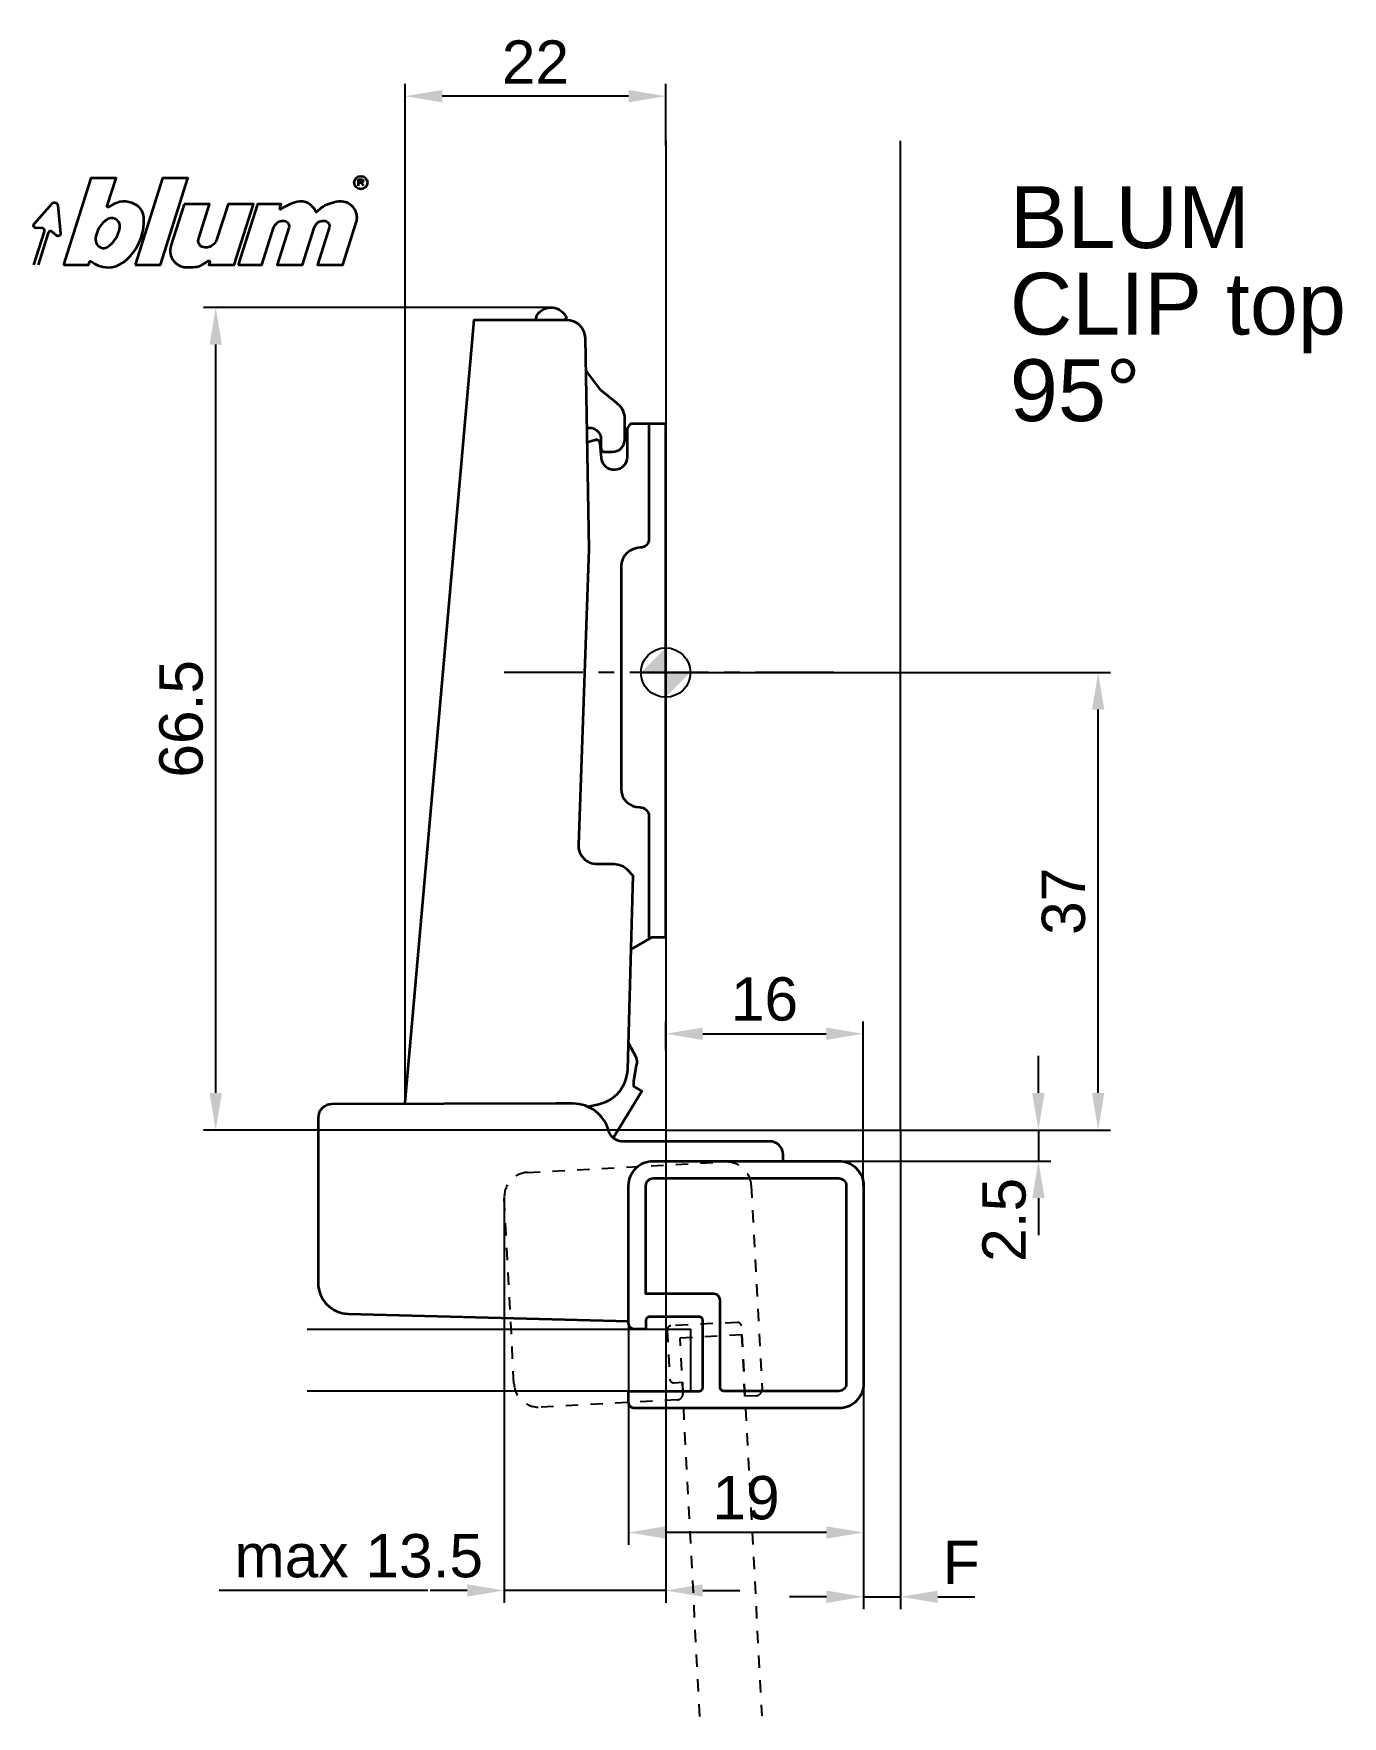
# Model space of a CAD drawing. Extents: x -51 to 55, y -84 to 52.
import ezdxf

# ---------------------------------------------------------------- set-up
doc = ezdxf.new("R2010")
doc.units = 0
doc.header["$PDMODE"] = 35
doc.header["$PDSIZE"] = 5
doc.linetypes.add('JIS_02_1.0', pattern=[2, 1, -1])
doc.linetypes.add('MITTE', pattern=[50.8, 31.75, -6.35, 6.35, -6.35])
doc.layers.get('0').update_dxf_attribs({"color": 30, "linetype": 'CONTINUOUS'})
doc.layers.get('Defpoints').update_dxf_attribs({"linetype": 'CONTINUOUS'})
doc.layers.add('1', color=2, linetype='CONTINUOUS')
doc.layers.add('5', color=1, linetype='CONTINUOUS')
doc.layers.add('6', color=3, linetype='CONTINUOUS', lineweight=35)
doc.styles.add('Beschlag', font='ARIAL.TTF')
doc.dimstyles.new('Beschlag', dxfattribs={"dimtxt": 3.5, "dimasz": 3, "dimexe": 1, "dimexo": 0, "dimgap": 1, "dimtad": 1, "dimdec": 1, "dimdsep": 46, "dimtxsty": 'Beschlag', "dimcen": 2, "dimclrd": 256, "dimclre": 256, "dimclrt": 256, "dimadec": 1, "dimazin": 2, "dimtfac": 0.71, "dimtdec": 1, "dimtix": 1, "dimtmove": 2, "dimatfit": 0, "dimfxl": 0, "dimtolj": 1, "dimlwd": -1, "dimlwe": -1, "dimarcsym": 0})

# ---------------------------------------------------------------- blocks, each defined once
blk = doc.blocks.new('*D2')
at = {"layer": '1'}
for p, q in [((30.14, -34), (30.14, -31)), ((19, -37), (31.14, -37)), ((30.14, -37), (30.14, -39.5)), ((14, -39.5), (31.14, -39.5)), ((30.14, -42.5), (30.14, -45.5))]:
    blk.add_line(p, q, dxfattribs=at)
for points in [[(29.64, -34), (30.64, -34), (30.14, -37)], [(29.64, -42.5), (30.64, -42.5), (30.14, -39.5)]]:
    blk.add_solid(points, dxfattribs=at)
at = {"layer": 'Defpoints', "color": 0}
for p in [(19, -37), (14, -39.5), (30.14, -39.5)]:
    blk.add_point(p, dxfattribs=at)
at = {"layer": '1', "insert": (27.38, -44.26), "char_height": 3.5, "attachment_point": 5, "rotation": 90, "style": 'Beschlag'}
blk.add_mtext('\\A1;2.5', dxfattribs=at)
blk = doc.blocks.new('*D3')
at = {"layer": '1'}
for p, q in [((-9.16, 29.52), (-37.38, 29.52)), ((-36.38, -34), (-36.38, 26.52)), ((0, -37), (-37.38, -37))]:
    blk.add_line(p, q, dxfattribs=at)
for points in [[(-36.88, 26.52), (-35.88, 26.52), (-36.38, 29.52)], [(-36.88, -34), (-35.88, -34), (-36.38, -37)]]:
    blk.add_solid(points, dxfattribs=at)
at = {"layer": 'Defpoints', "color": 0}
for p in [(-36.38, 29.52), (-9.16, 29.52), (0, -37)]:
    blk.add_point(p, dxfattribs=at)
at = {"layer": '1', "insert": (-39.17, -3.74), "char_height": 3.5, "attachment_point": 5, "rotation": 90, "style": 'Beschlag'}
blk.add_mtext('\\A1;66.5', dxfattribs=at)
blk = doc.blocks.new('*D4')
at = {"layer": '1'}
for p, q in [((-21.07, -34.78), (-21.07, 47.61)), ((-3, 46.61), (-18.07, 46.61)), ((0, 42.6), (0, 47.61))]:
    blk.add_line(p, q, dxfattribs=at)
for points in [[(-18.07, 47.11), (-18.07, 46.11), (-21.07, 46.61)], [(-3, 47.11), (-3, 46.11), (0, 46.61)]]:
    blk.add_solid(points, dxfattribs=at)
at = {"layer": 'Defpoints', "color": 0}
for p in [(-21.07, 46.61), (0, 42.6), (-21.07, -34.78)]:
    blk.add_point(p, dxfattribs=at)
at = {"layer": '1', "insert": (-10.53, 49.37), "char_height": 3.5, "attachment_point": 5, "style": 'Beschlag'}
blk.add_mtext('\\A1;22', dxfattribs=at)
blk = doc.blocks.new('*D5')
at = {"layer": '1'}
for p, q in [((-3, -52.66), (-3, -70.54)), ((16, -57.5), (16, -70.54)), ((13, -69.54), (0, -69.54))]:
    blk.add_line(p, q, dxfattribs=at)
for points in [[(0, -69.04), (0, -70.04), (-3, -69.54)], [(13, -69.04), (13, -70.04), (16, -69.54)]]:
    blk.add_solid(points, dxfattribs=at)
at = {"layer": 'Defpoints', "color": 0}
for p in [(-3, -52.66), (16, -57.5), (-3, -69.54)]:
    blk.add_point(p, dxfattribs=at)
at = {"layer": '1', "insert": (6.5, -66.75), "char_height": 3.5, "attachment_point": 5, "style": 'Beschlag'}
blk.add_mtext('\\A1;19', dxfattribs=at)
blk = doc.blocks.new('*D6')
at = {"layer": '1'}
for p, q in [((0, -37), (0, -75.23)), ((-13.05, -42.42), (-13.05, -75.23)), ((-16.05, -74.23), (-19.05, -74.23)), ((0, -74.23), (-13.05, -74.23)), ((3, -74.23), (6, -74.23))]:
    blk.add_line(p, q, dxfattribs=at)
for points in [[(-16.05, -73.73), (-16.05, -74.73), (-13.05, -74.23)], [(3, -73.73), (3, -74.73), (0, -74.23)]]:
    blk.add_solid(points, dxfattribs=at)
at = {"layer": 'Defpoints', "color": 0}
for p in [(0, -37), (-13.05, -42.42), (-13.05, -74.23)]:
    blk.add_point(p, dxfattribs=at)
at = {"layer": '1', "insert": (-24.82, -71.44), "char_height": 3.5, "attachment_point": 5, "style": 'Beschlag'}
blk.add_mtext('\\A1;max 13.5', dxfattribs=at)
blk = doc.blocks.new('*D7')
at = {"layer": '1'}
for p, q in [((0, 0), (35.97, 0)), ((34.97, -34), (34.97, -3)), ((19, -37), (35.97, -37))]:
    blk.add_line(p, q, dxfattribs=at)
for points in [[(34.47, -3), (35.47, -3), (34.97, 0)], [(34.47, -34), (35.47, -34), (34.97, -37)]]:
    blk.add_solid(points, dxfattribs=at)
at = {"layer": 'Defpoints', "color": 0}
for p in [(0, 0), (34.97, 0), (19, -37)]:
    blk.add_point(p, dxfattribs=at)
at = {"layer": '1', "insert": (32.18, -18.5), "char_height": 3.5, "attachment_point": 5, "rotation": 90, "style": 'Beschlag'}
blk.add_mtext('\\A1;37', dxfattribs=at)
blk = doc.blocks.new('Logo_BLUM')
at = {"layer": '6', "color": 20, "linetype": 'Continuous'}
for points in [[(2.39, 0), (4.43, 0), (4.52, 0.26, -0.512391), (4.62, 0.29, 0.357881), (7.3, 0.25, 0.116336), (8.5, 1.76, 0.127435), (8.89, 3.85, 0.227045), (8.36, 4.79, 0.273775), (6.5, 4.93), (6.04, 4.67, -0.689828), (5.94, 4.76), (6.65, 7), (4.61, 7)], [(12.15, 4.9), (11.09, 1.53, 0.527578), (12.44, -0.2, -0.003338), (13.06, -0.17, 0.131781), (13.63, 0.02), (14.12, 0.32, -0.706223), (14.22, 0.24), (14.15, 0), (16.19, 0), (17.75, 4.9), (15.7, 4.9), (14.81, 2.11, -0.253672), (14.11, 1.42, -0.127823), (13.72, 1.42, -0.447747), (13.33, 2.15), (14.2, 4.9)], [(16.53, 0), (18.44, 0), (19.39, 3, -0.282196), (20.04, 3.56, -0.141376), (20.38, 3.52, -0.3938), (20.62, 2.99), (19.67, 0), (21.72, 0), (22.67, 3, -0.282189), (23.31, 3.56, -0.141385), (23.65, 3.52, -0.393792), (23.89, 2.99), (22.94, 0), (24.99, 0), (26.07, 3.42, 0.424526), (25.18, 5.07, 0.098115), (24.64, 5.11, 0.114777), (23.24, 4.6), (22.89, 4.28, -0.522588), (22.79, 4.31, 0.36711), (21.28, 5.09, 0.102012), (20, 4.5, -0.748324), (19.89, 4.58), (20, 4.9), (18.08, 4.9)], [(5.59, 3.39, 0.16703), (4.99, 2.14, 0.322673), (5.41, 1.39, 0.260102), (5.93, 1.42, 0.211929), (6.95, 3, 0.250706), (6.73, 3.62, 0.316796), (6.01, 3.72, 0.086595)]]:
    blk.add_lwpolyline(points, format="xyb", close=True, dxfattribs=at)
blk.add_lwpolyline([(8.18, 0), (10.23, 0), (12.45, 7), (10.4, 7)], close=True, dxfattribs=at)
for points in [[(26.26, 6.4), (26.26, 6.9), (26.52, 6.9, -0.975005), (26.53, 6.67, 0.014563), (26.45, 6.67), (26.26, 6.67), (26.45, 6.67), (26.52, 6.6), (26.57, 6.53), (26.62, 6.42)], [(0, 0), (0.86, 2.7, 0.480207), (0.67, 2.98), (0.19, 2.97, -0.689229), (0.05, 3.33), (1.49, 4.95, -0.685285), (1.94, 4.79), (2.15, 2.54, -0.636083), (1.84, 2.36), (1.47, 2.68, 0.560356), (1.16, 2.59), (0.34, 0)]]:
    blk.add_lwpolyline(points, format="xyb", dxfattribs=at)
blk.add_circle((26.44, 6.65), 0.527, dxfattribs=at)
blk = doc.blocks.new('NullPunkt')
at = {"layer": '5'}
for points in [[(0, 2), (0, -2)], [(-2, 0), (2, 0)]]:
    blk.add_lwpolyline(points, dxfattribs=at)
blk.add_circle((0, 0), 2, dxfattribs=at)
for points in [[(0, 0), (-2, 0), (0, 2)], [(0, 0), (2, 0), (0, -2)]]:
    blk.add_solid(points, dxfattribs=at)
blk = doc.blocks.new('*D16')
at = {"layer": '1'}
for p, q in [((19, -37), (19, -75.74)), ((16, -57.5), (16, -75.74)), ((13, -74.74), (10, -74.74)), ((16, -74.74), (19, -74.74)), ((22, -74.74), (25, -74.74))]:
    blk.add_line(p, q, dxfattribs=at)
for points in [[(13, -74.24), (13, -75.24), (16, -74.74)], [(22, -74.24), (22, -75.24), (19, -74.74)]]:
    blk.add_solid(points, dxfattribs=at)
at = {"layer": 'Defpoints', "color": 0}
for p in [(19, -37), (16, -57.5), (19, -74.74)]:
    blk.add_point(p, dxfattribs=at)
at = {"layer": '1', "insert": (23.9, -71.96), "char_height": 3.5, "attachment_point": 5, "style": 'Beschlag'}
blk.add_mtext('\\A1;F', dxfattribs=at)
blk = doc.blocks.new('*D17')
at = {"layer": '1'}
for p, q in [((0, -30.55), (0, -28.21)), ((15.98, -41.5), (15.98, -28.21)), ((3, -29.21), (12.98, -29.21))]:
    blk.add_line(p, q, dxfattribs=at)
for points in [[(3, -28.71), (3, -29.71), (0, -29.21)], [(12.98, -28.71), (12.98, -29.71), (15.98, -29.21)]]:
    blk.add_solid(points, dxfattribs=at)
at = {"layer": 'Defpoints', "color": 0}
for p in [(15.98, -29.21), (0, -30.55), (15.98, -41.5)]:
    blk.add_point(p, dxfattribs=at)
at = {"layer": '1', "insert": (7.99, -26.42), "char_height": 3.5, "attachment_point": 5, "style": 'Beschlag'}
blk.add_mtext('\\A1;16', dxfattribs=at)

msp = doc.modelspace()

# ---------------------------------------------------------------- linework, layer by layer
at = {"layer": '1'}
msp.add_line((-19.24, -74.23), (-36.1, -74.23), dxfattribs=at)
at = {"layer": '5', "linetype": 'MITTE', "ltscale": 0.2}
msp.add_line((13.61, 0), (-13.61, 0), dxfattribs=at)
at = {"layer": '5'}
for points in [[(0, 43), (0, -37), (19, -37), (19, 43)], [(-28.98, -53.11), (2.02, -53.11), (2.02, -58.11), (-28.98, -58.11)]]:
    msp.add_lwpolyline(points, dxfattribs=at)
at = {"layer": '5', "linetype": 'JIS_02_1.0'}
msp.add_lwpolyline([(6.92, -41.48), (7.79, -57.95, -0.414214), (7.31, -58.48), (6.41, -58.53), (6.12, -52.84, 0.414214), (5.8, -52.55), (0.41, -52.83, 0.414214), (0.12, -53.15), (0.33, -57.14, 0.414214), (0.65, -57.43), (1.35, -57.39), (1.39, -58.29, -0.414214), (0.92, -58.82), (-10.16, -59.4, -0.414214), (-12.27, -57.5), (-13.05, -42.52, -0.414214), (-11.16, -40.42), (4.82, -39.58, -0.414214)], format="xyb", close=True, dxfattribs=at)
msp.add_lwpolyline([(2.76, -84.41), (1.16, -53.8), (6.15, -53.53), (7.77, -84.37)], dxfattribs=at)
at = {"layer": '6'}
for points in [[(-10.5, 28.52), (-10.42, 28.88, -0.614783), (-8.02, 28.68), (-8.2, 28.5)], [(-21.07, -34.78), (-15.48, 28.52), (-8.02, 28.52, -0.409112), (-6.52, 27.04), (-6.22, 9.97), (-7.06, -13.93, 0.424474), (-5.56, -15.48), (-4.18, -15.48, -0.206181), (-3.09, -15.95), (-2.66, -16.4), (-3.1, -32.1, -0.339454), (-5.4, -34.93), (-6.25, -35.13)], [(-6.39, 19.77, -0.490227), (-5.23, 18.85), (-5.23, 18.15, 0.414214), (-4.93, 17.85), (-4.3, 17.85, 0.414215), (-3.3, 18.85), (-3.3, 20.55, 0.253098), (-3.98, 21.8), (-5.25, 22.84), (-6.48, 24.47)], [(-2.82, -22.41), (-1.1, -21.4), (0, -21.4), (0, 20.1), (-2.83, 20.1), (-2.97, 19.95, 0.198909), (-3.12, 19.6), (-3.12, 17.43, -0.957298), (-5.2, 17.34), (-5.3, 18.53, 0.486202), (-5.71, 18.79), (-6.38, 18.6)], [(-1.35, 20.1), (-1.35, 10.8, -0.414213), (-2.05, 10.1, 0.404643), (-3.6, 8.6), (-3.6, -9.4, 0.414211), (-2.1, -10.9, -0.394153), (-1.35, -11.6), (-1.35, -21.55)], [(-3.04, -29.93), (-2.42, -31.07, -0.223126), (-2.38, -31.77), (-2.6, -33.04), (-2.59, -33.45), (-1.94, -33.84), (-4.22, -37.6, 0.006696), (-4.24, -37.64, 0.006696)]]:
    msp.add_lwpolyline(points, format="xyb", dxfattribs=at)
at = {"layer": '6', "flags": 128}
msp.add_lwpolyline([(9.5, -39.51), (9.5, -39.01, 0.414214), (8.4, -37.91), (-3.54, -37.91, -0.325052), (-4.6, -37.09, 0.34024), (-7.5, -34.86), (-8.85, -34.86), (-8.85, -34.86), (-27, -34.9, 0.414214), (-28.1, -36), (-28.1, -49.36, 0.406566), (-25.67, -51.86), (-3, -52.45)], format="xyb", dxfattribs=at)
at = {"layer": '6'}
for points in [[(14, -59.5), (-2.5, -59.5, -0.414214), (-3, -59), (-3, -58.1), (2.7, -58.1, 0.414214), (3, -57.8), (3, -52.4, 0.414214), (2.7, -52.1), (-1.3, -52.1, 0.414214), (-1.6, -52.4), (-1.6, -53.1), (-2.5, -53.1, -0.414214), (-3, -52.6), (-3, -41.5, -0.414214), (-1, -39.5), (14, -39.5, -0.414214), (16, -41.5), (16, -57.5, -0.414214)], [(14, -58.1), (4.7, -58.1, -0.414214), (4.4, -57.8), (4.4, -50.75, 0.414214), (3.9, -50.25), (-1.6, -50.25), (-1.6, -41.5, -0.414214), (-1, -40.9), (14, -40.9, -0.414214), (14.6, -41.5), (14.6, -57.5, -0.414214)]]:
    msp.add_lwpolyline(points, format="xyb", close=True, dxfattribs=at)

# ---------------------------------------------------------------- block references
msp.add_blockref('NullPunkt', (0, 0))
msp.add_blockref('Logo_BLUM', (-51.09, 32.97), dxfattribs=at)

# ---------------------------------------------------------------- texts
at = {"layer": '1', "linetype": 'Continuous', "style": 'Beschlag'}
for s, p in [('BLUM', (27.83, 34.33)), ('CLIP top', (27.83, 27.33)), ('95°', (27.83, 20.33))]:
    msp.add_text(s, height=5, dxfattribs=at).set_placement(p)

# ---------------------------------------------------------------- dimensions: what is measured, and where the dimension line sits
at = {"layer": '1'}
dim = msp.add_linear_dim(base=(-21.07, 46.61), p1=(0, 42.6), p2=(-21.07, -34.78), angle=180, text='22', dimstyle='Beschlag', dxfattribs=at)
dim.commit()
dim.dimension.update_dxf_attribs({"geometry": '*D4', "text_midpoint": (-10.53, 49.37)})
for base, p1, p2, angle, picture, middle in [((-36.38, 29.52), (0, -37), (-9.16, 29.52), 90, '*D3', (-39.17, -3.74)), ((34.97, 0), (19, -37), (0, 0), 90, '*D7', (32.18, -18.5)), ((-3, -69.54), (16, -57.5), (-3, -52.66), 180, '*D5', (6.5, -66.75))]:
    dim = msp.add_linear_dim(base=base, p1=p1, p2=p2, angle=angle, dimstyle='Beschlag', dxfattribs=at)
    dim.commit()
    dim.dimension.update_dxf_attribs({"geometry": picture, "text_midpoint": middle})
dim = msp.add_linear_dim(base=(15.98, -29.21), p1=(0, -30.55), p2=(15.98, -41.5), dimstyle='Beschlag', dxfattribs=at)
dim.commit()
dim.dimension.update_dxf_attribs({"geometry": '*D17', "text_midpoint": (7.99, -26.42)})
dim = msp.add_linear_dim(base=(30.14, -39.5), p1=(19, -37), p2=(14, -39.5), angle=90, dimstyle='Beschlag', dxfattribs=at)
dim.commit()
dim.dimension.update_dxf_attribs({"geometry": '*D2', "text_midpoint": (27.38, -44.26), "dimtype": 160})
dim = msp.add_linear_dim(base=(-13.05, -74.23), p1=(0, -37), p2=(-13.05, -42.42), angle=180, text='max 13.5', dimstyle='Beschlag', dxfattribs=at)
dim.commit()
dim.dimension.update_dxf_attribs({"geometry": '*D6', "text_midpoint": (-24.82, -71.44), "dimtype": 160})
dim = msp.add_linear_dim(base=(19, -74.74), p1=(16, -57.5), p2=(19, -37), text='F', dimstyle='Beschlag', dxfattribs=at)
dim.commit()
dim.dimension.update_dxf_attribs({"geometry": '*D16', "text_midpoint": (23.9, -71.96), "dimtype": 160})

doc.saveas('drawing.dxf')
